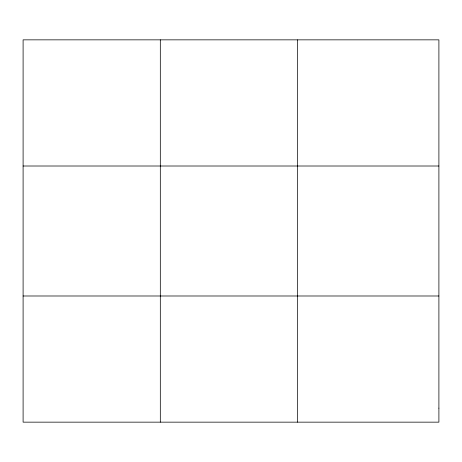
<?xml version="1.0" encoding="UTF-8"?>
<svg xmlns="http://www.w3.org/2000/svg" width="462" height="462" viewBox="0 0 462 462"><rect width="100%" height="100%" fill="white"/><g stroke="black" fill="none" stroke-linecap="round" stroke-linejoin="round"><path stroke-width="0.69" d="M160.314 422.153L160.314 39.848M297.528 422.153L297.528 39.848M23.1 166.008L438.9 166.008M23.1 295.992L438.9 295.992M438.9 408.137L438.9 422.153L23.1 422.153L23.1 39.848L438.9 39.848L438.9 408.137"/></g></svg>
